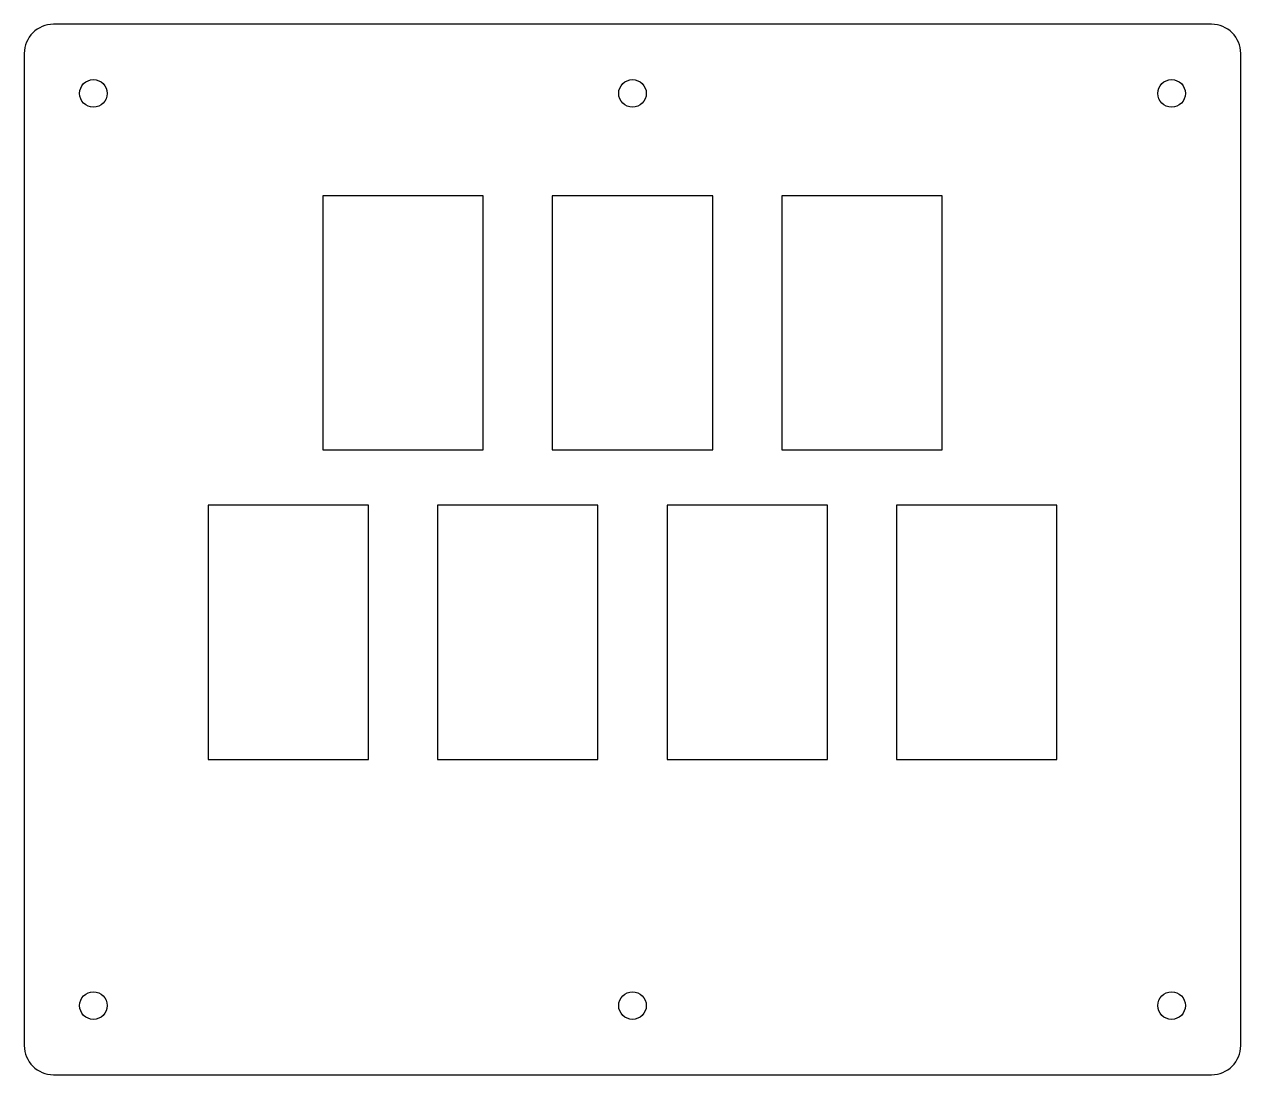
# Model space of a CAD drawing. Header units: millimetres. Extents: x -110 to 110, y -95 to 95.
import ezdxf

# ---------------------------------------------------------------- set-up
doc = ezdxf.new("R2010")
doc.units = ezdxf.units.MM
doc.layers.get('0').update_dxf_attribs({"linetype": 'CONTINUOUS'})

msp = doc.modelspace()

# ---------------------------------------------------------------- linework, layer by layer
msp.add_lwpolyline([(-110, 89.75), (-110, -89.75, 0.414214), (-104.75, -95), (104.75, -95, 0.414214), (110, -89.75), (110, 89.75, 0.414214), (104.75, 95), (-104.75, 95, 0.414214)], format="xyb", close=True)
for points in [[(-56, 18), (-27, 18), (-27, 64), (-56, 64)], [(-14.5, 18), (14.5, 18), (14.5, 64), (-14.5, 64)], [(27, 18), (56, 18), (56, 64), (27, 64)], [(-76.75, -38), (-47.75, -38), (-47.75, 8), (-76.75, 8)], [(-35.25, -38), (-6.25, -38), (-6.25, 8), (-35.25, 8)], [(6.25, -38), (35.25, -38), (35.25, 8), (6.25, 8)], [(47.75, -38), (76.75, -38), (76.75, 8), (47.75, 8)]]:
    msp.add_lwpolyline(points, close=True)
for centre in [(-97.5, 82.5), (0, 82.5), (97.5, 82.5), (-97.5, -82.5), (0, -82.5), (97.5, -82.5)]:
    msp.add_circle(centre, 2.5)

doc.saveas('drawing.dxf')
